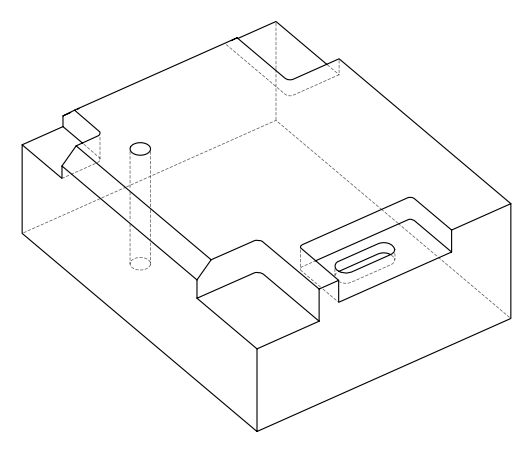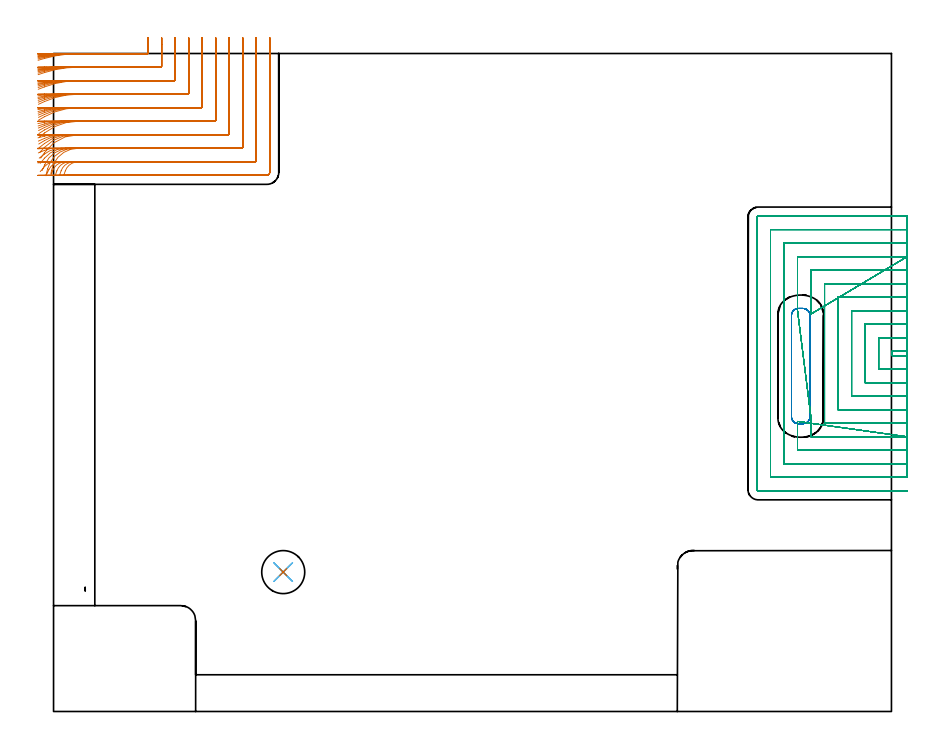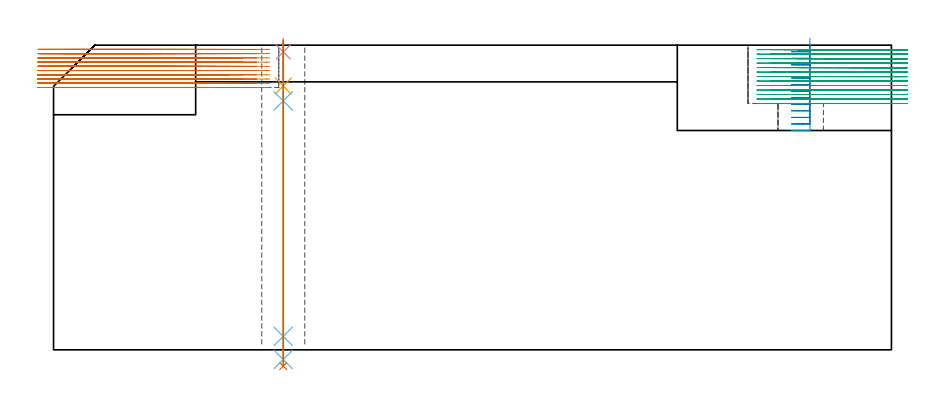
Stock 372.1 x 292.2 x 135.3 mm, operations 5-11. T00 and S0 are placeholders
(PLAN: 11 operations, 8 tool changes, 157.7 min)
(1 AREA_MILL | FG_CHAMFER_SURFACE | UGT0205_001 | 10.58 min | 30390 mm3)
(2 AREA_MILL_1 | FG_CHAMFER_SURFACE_1 | UGT0205_001 | 10.75 min | 33918 mm3)
(3 MILL_CORNER_NOTCH_RECTANGULAR | CORNER_NOTCH_RECTANGULAR | NXT0201_011 | Follow Part, ap 3, ae 75% | 25.44 min | 256322 mm3)
(4 MILL_CORNER_NOTCH_RECTANGULAR_1 | CORNER_NOTCH_RECTANGULAR_1 | NXT0201_011 | Follow Part, ap 3, ae 75% | 10.79 min | 89191 mm3)
(5 MILL_CORNER_NOTCH_RECTANGULAR_2 | CORNER_NOTCH_RECTANGULAR_2 | NXT0201_009 | Follow Part, ap 2, ae 75% | 24.27 min | 107721 mm3)
(6 MILL_RECTANGULAR_POCKET | POCKET_RECTANGULAR_STRAIGHT | NXT0201_011 | Follow Part, ap 3, ae 75% | 4.2 min | 45684 mm3)
(7 MILL_SLOT | SLOT_PARTIAL_RECTANGULAR | NXT0201_009 | Follow Part, ap 2, ae 75% | 70.24 min | 183032 mm3)
(8 SPOT_DRILL | STEP1HOLE | NXT0321_9005460120000 | 0.05 min | 203 mm3)
(9 DRILL_BLIND_HOLE_INTO_CENTER | STEP1HOLE | NXT0301_092 | 0.08 min | 1747 mm3)
(10 GUN_DRILL_THROUGH_HOLE | STEP1HOLE | UGT0307_009 | 0.67 min | 13348 mm3)
(11 DRILL_TO_ENLARGE_THROUGH_HOLE | STEP1HOLE | UGT0301_258 | 0.58 min | 23435 mm3)
(TOOL UGT0205_001 | Chamfer Mill 20 x 3 x 45 deg. | D20 FL50 Z2)
(TOOL NXT0201_011 | ENDMILL 12mm [2P460-1200-NA 1630] | D12 FL38 Z6)
(TOOL NXT0201_009 | ENDMILL 8mm [2P460-0800-NA 1630] | D8 FL26 Z6)
(TOOL NXT0321_9005460120000 | NC Spot Drill, 142deg, 12mm, Carbide, Uncoated | D12 PA142 FL30 Z2)
(TOOL NXT0301_092 | Carbide Drill 12.1mm [860.1-1210-061A1-MM 2214] | D12.1 PA140 FL77 Z2)
(TOOL UGT0307_009 | Gun Drill 12 mm | D12 PA130 FL24 Z1)
(TOOL UGT0301_258 | Twist Drill 19.1 mm | D19.1 PA118 FL140 Z2)
(OP 5 MILL_CORNER_NOTCH_RECTANGULAR_2)
G17 G21 G94 G90
T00 M6
G54
G17 G0 G90 X-6.884 Y289.18 S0 M3
G43 Z145.3 H1
Z133.42
G94 G1 X-4. Y290.007 F250.
G2 X10.888 Y292.1 R54. F500.
G1 X41.604
G3 X42. Y292.496 R0.4
G1 Y296.2
Y299.2 F250.
G0 Z145.3
X-6.852 Y282.802
Z133.42
G1 X-4. Y283.733
G2 X10.888 Y286.1 R48. F500.
G1 X47.604
G3 X48. Y286.496 R0.4
G1 Y296.2
Y299.2 F250.
G0 Z145.3
X-6.805 Y276.309
Z133.42
G1 X-4. Y277.373
G2 X10.888 Y280.1 R42. F500.
G1 X53.604
G3 X54. Y280.496 R0.4
G1 Y296.2
Y299.2 F250.
G0 Z145.3
X-6.731 Y269.637
Z133.42
G1 X-4. Y270.877
G2 X10.888 Y274.1 R36. F500.
G1 X59.604
G3 X60. Y274.496 R0.4
G1 Y296.2
Y299.2 F250.
G0 Z145.3
X-6.605 Y262.657
Z133.42
G1 X-4. Y264.145
G2 X10.888 Y268.1 R30. F500.
G1 X65.604
G3 X66. Y268.496 R0.4
G1 Y296.2
Y299.2 F250.
G0 Z145.3
X-6.353 Y255.064
Z133.42
G1 X-4. Y256.924
G2 X10.888 Y262.1 R24. F500.
G1 X71.603
G3 X72. Y262.497 R0.4
G1 Y296.2
Y299.2 F250.
G0 Z145.3
X-5.686 Y245.736
Z133.42
G1 X-4. Y248.217
G2 X10.888 Y256.1 R18. F500.
G1 X77.603
G3 X78. Y256.497 R0.4
G1 Y296.2
Y299.2 F250.
G0 Z145.3
X-1.189 Y238.732
Z133.42
G1 X-0.926 Y240.209
G2 X10.888 Y250.1 R12. F500.
G1 X83.603
G3 X84. Y250.497 R0.4
G1 Y296.2
Y299.2 F250.
G0 Z145.3
X4.731 Y238.686
Z133.42
G1 X5.231 Y240.1
G2 X10.888 Y244.1 R6. F500.
G1 X89.603
G3 X90. Y244.497 R0.4
G1 Y296.2
Y299.2 F250.
G0 Z145.3
X7.888 Y238.1
Z133.42
G1 X10.888
X94.7 F500.
G3 X96. Y239.4 R1.3
G1 Y296.2
Y299.2 F250.
G0 Z145.3
X-6.912 Y289.786
Z131.54
G1 X-4. Y290.509
G2 X9.012 Y292.1 R54. F500.
G1 X41.604
G3 X42. Y292.496 R0.4
G1 Y296.2
Y299.2 F250.
G0 Z145.3
X-6.888 Y283.489
Z131.54
G1 X-4. Y284.303
G2 X9.012 Y286.1 R48. F500.
G1 X47.604
G3 X48. Y286.496 R0.4
G1 Y296.2
Y299.2 F250.
G0 Z145.3
X-6.852 Y277.104
Z131.54
G1 X-4. Y278.033
G2 X9.012 Y280.1 R42. F500.
G1 X53.604
G3 X54. Y280.496 R0.4
G1 Y296.2
Y299.2 F250.
G0 Z145.3
X-6.797 Y270.582
Z131.54
G1 X-4. Y271.666
G2 X9.012 Y274.1 R36. F500.
G1 X59.604
G3 X60. Y274.496 R0.4
G1 Y296.2
Y299.2 F250.
G0 Z145.3
X-6.703 Y263.83
Z131.54
G1 X-4. Y265.131
G2 X9.012 Y268.1 R30. F500.
G1 X65.604
G3 X66. Y268.496 R0.4
G1 Y296.2
Y299.2 F250.
G0 Z145.3
X-6.521 Y256.64
Z131.54
G1 X-4. Y258.266
G2 X9.012 Y262.1 R24. F500.
G1 X71.603
G3 X72. Y262.497 R0.4
G1 Y296.2
Y299.2 F250.
G0 Z145.3
X-6.073 Y248.368
Z131.54
G1 X-4. Y250.537
G2 X9.012 Y256.1 R18. F500.
G1 X77.603
G3 X78. Y256.497 R0.4
G1 Y296.2
Y299.2 F250.
G0 Z145.3
X-3.357 Y238.165
Z131.54
G1 X-2.614 Y241.072
G2 X9.012 Y250.1 R12. F500.
G1 X83.603
G3 X84. Y250.497 R0.4
G1 Y296.2
Y299.2 F250.
G0 Z145.3
X2.856 Y238.686
Z131.54
G1 X3.356 Y240.1
G2 X9.012 Y244.1 R6. F500.
G1 X89.603
G3 X90. Y244.497 R0.4
G1 Y296.2
Y299.2 F250.
G0 Z145.3
X6.012 Y238.1
Z131.54
G1 X9.012
X94.7 F500.
G3 X96. Y239.4 R1.3
G1 Y296.2
Y299.2 F250.
G0 Z145.3
X-6.936 Y290.323
Z129.66
G1 X-4. Y290.941
G2 X7.126 Y292.1 R54. F500.
G1 X41.604
G3 X42. Y292.496 R0.4
G1 Y296.2
Y299.2 F250.
G0 Z145.3
X-6.918 Y284.097
Z129.66
G1 X-4. Y284.793
G2 X7.126 Y286.1 R48. F500.
G1 X47.604
G3 X48. Y286.496 R0.4
G1 Y296.2
Y299.2 F250.
G0 Z145.3
X-6.893 Y277.805
Z129.66
G1 X-4. Y278.6
G2 X7.126 Y280.1 R42. F500.
G1 X53.604
G3 X54. Y280.496 R0.4
G1 Y296.2
Y299.2 F250.
G0 Z145.3
X-6.853 Y271.41
Z129.66
G1 X-4. Y272.338
G2 X7.126 Y274.1 R36. F500.
G1 X59.604
G3 X60. Y274.496 R0.4
G1 Y296.2
Y299.2 F250.
G0 Z145.3
X-6.786 Y264.848
Z129.66
G1 X-4. Y265.961
G2 X7.126 Y268.1 R30. F500.
G1 X65.604
G3 X66. Y268.496 R0.4
G1 Y296.2
Y299.2 F250.
G0 Z145.3
X-6.658 Y257.974
Z129.66
G1 X-4. Y259.365
G2 X7.126 Y262.1 R24. F500.
G1 X71.603
G3 X72. Y262.497 R0.4
G1 Y296.2
Y299.2 F250.
G0 Z145.3
X-6.358 Y250.395
Z129.66
G1 X-4. Y252.25
G2 X7.126 Y256.1 R18. F500.
G1 X77.603
G3 X78. Y256.497 R0.4
G1 Y296.2
Y299.2 F250.
G0 Z145.3
X-5.058 Y240.235
Z129.66
G1 X-3.839 Y242.976
G2 X7.126 Y250.1 R12. F500.
G1 X83.603
G3 X84. Y250.497 R0.4
G1 Y296.2
Y299.2 F250.
G0 Z145.3
X0.969 Y238.686
Z129.66
G1 X1.469 Y240.1
G2 X7.126 Y244.1 R6. F500.
G1 X89.603
G3 X90. Y244.497 R0.4
G1 Y296.2
Y299.2 F250.
G0 Z145.3
X4.126 Y238.1
Z129.66
G1 X7.126
X94.7 F500.
G3 X96. Y239.4 R1.3
G1 Y296.2
Y299.2 F250.
G0 Z145.3
X-6.956 Y290.789
Z127.78
G1 X-4. Y291.303
G2 X5.246 Y292.1 R54. F500.
G1 X41.604
G3 X42. Y292.496 R0.4
G1 Y296.2
Y299.2 F250.
G0 Z145.3
X-6.944 Y284.623
Z127.78
G1 X-4. Y285.201
G2 X5.246 Y286.1 R48. F500.
G1 X47.604
G3 X48. Y286.496 R0.4
G1 Y296.2
Y299.2 F250.
G0 Z145.3
X-6.926 Y278.409
Z127.78
G1 X-4. Y279.07
G2 X5.246 Y280.1 R42. F500.
G1 X53.604
G3 X54. Y280.496 R0.4
G1 Y296.2
Y299.2 F250.
G0 Z145.3
X-6.899 Y272.122
Z127.78
G1 X-4. Y272.893
G2 X5.246 Y274.1 R36. F500.
G1 X59.604
G3 X60. Y274.496 R0.4
G1 Y296.2
Y299.2 F250.
G0 Z145.3
X-6.854 Y265.715
Z127.78
G1 X-4. Y266.64
G2 X5.246 Y268.1 R30. F500.
G1 X65.604
G3 X66. Y268.496 R0.4
G1 Y296.2
Y299.2 F250.
G0 Z145.3
X-6.768 Y259.092
Z127.78
G1 X-4. Y260.248
G2 X5.246 Y262.1 R24. F500.
G1 X71.603
G3 X72. Y262.497 R0.4
G1 Y296.2
Y299.2 F250.
G0 Z145.3
X-6.574 Y252.003
Z127.78
G1 X-4. Y253.544
G2 X5.246 Y256.1 R18. F500.
G1 X77.603
G3 X78. Y256.497 R0.4
G1 Y296.2
Y299.2 F250.
G0 Z145.3
X-5.912 Y243.438
Z127.78
G1 X-4. Y245.75
G2 X5.246 Y250.1 R12. F500.
G1 X83.603
G3 X84. Y250.497 R0.4
G1 Y296.2
Y299.2 F250.
G0 Z145.3
X-0.909 Y238.708
Z127.78
G1 X-0.404 Y240.12
G2 X5.246 Y244.1 R6. F500.
G1 X89.603
G3 X90. Y244.497 R0.4
G1 Y296.2
Y299.2 F250.
G0 Z145.3
X2.246 Y238.1
Z127.78
G1 X5.246
X94.7 F500.
G3 X96. Y239.4 R1.3
G1 Y296.2
Y299.2 F250.
G0 Z145.3
X-6.972 Y291.187
Z125.9
G1 X-4. Y291.596
G2 X3.362 Y292.1 R54. F500.
G1 X41.604
G3 X42. Y292.496 R0.4
G1 Y296.2
Y299.2 F250.
G0 Z145.3
X-6.965 Y285.072
Z125.9
G1 X-4. Y285.532
G2 X3.362 Y286.1 R48. F500.
G1 X47.604
G3 X48. Y286.496 R0.4
G1 Y296.2
Y299.2 F250.
G0 Z145.3
X-6.954 Y278.924
Z125.9
G1 X-4. Y279.45
G2 X3.362 Y280.1 R42. F500.
G1 X53.604
G3 X54. Y280.496 R0.4
G1 Y296.2
Y299.2 F250.
G0 Z145.3
X-6.937 Y272.726
Z125.9
G1 X-4. Y273.339
G2 X3.362 Y274.1 R36. F500.
G1 X59.604
G3 X60. Y274.496 R0.4
G1 Y296.2
Y299.2 F250.
G0 Z145.3
X-6.908 Y266.446
Z125.9
G1 X-4. Y267.183
G2 X3.362 Y268.1 R30. F500.
G1 X65.604
G3 X66. Y268.496 R0.4
G1 Y296.2
Y299.2 F250.
G0 Z145.3
X-6.855 Y260.023
Z125.9
G1 X-4. Y260.943
G2 X3.362 Y262.1 R24. F500.
G1 X71.603
G3 X72. Y262.497 R0.4
G1 Y296.2
Y299.2 F250.
G0 Z145.3
X-6.738 Y253.299
Z125.9
G1 X-4. Y254.526
G2 X3.362 Y256.1 R18. F500.
G1 X77.603
G3 X78. Y256.497 R0.4
G1 Y296.2
Y299.2 F250.
G0 Z145.3
X-6.369 Y245.736
Z125.9
G1 X-4. Y247.576
G2 X3.362 Y250.1 R12. F500.
G1 X83.603
G3 X84. Y250.497 R0.4
G1 Y296.2
Y299.2 F250.
G0 Z145.3
X-3.344 Y237.914
Z125.9
G1 X-2.077 Y240.634
G2 X3.362 Y244.1 R6. F500.
G1 X89.603
G3 X90. Y244.497 R0.4
G1 Y296.2
Y299.2 F250.
G0 Z145.3
X0.362 Y238.1
Z125.9
G1 X3.362
X94.7 F500.
G3 X96. Y239.4 R1.3
G1 Y296.2
Y299.2 F250.
G0 Z145.3
X-6.989 Y291.652
Z124.02
G1 X-4. Y291.906
G2 X0.57 Y292.1 R54. F500.
G1 X41.604
G3 X42. Y292.496 R0.4
G1 Y296.2
Y299.2 F250.
G0 Z145.3
X-6.986 Y285.596
Z124.02
G1 X-4. Y285.882
G2 X0.57 Y286.1 R48. F500.
G1 X47.604
G3 X48. Y286.496 R0.4
G1 Y296.2
Y299.2 F250.
G0 Z145.3
X-6.982 Y279.524
Z124.02
G1 X-4. Y279.851
G2 X0.57 Y280.1 R42. F500.
G1 X53.604
G3 X54. Y280.496 R0.4
G1 Y296.2
Y299.2 F250.
G0 Z145.3
X-6.976 Y273.428
Z124.02
G1 X-4. Y273.809
G2 X0.57 Y274.1 R36. F500.
G1 X59.604
G3 X60. Y274.496 R0.4
G1 Y296.2
Y299.2 F250.
G0 Z145.3
X-6.965 Y267.293
Z124.02
G1 X-4. Y267.75
G2 X0.57 Y268.1 R30. F500.
G1 X65.604
G3 X66. Y268.496 R0.4
G1 Y296.2
Y299.2 F250.
G0 Z145.3
X-6.945 Y261.09
Z124.02
G1 X-4. Y261.661
G2 X0.57 Y262.1 R24. F500.
G1 X71.603
G3 X72. Y262.497 R0.4
G1 Y296.2
Y299.2 F250.
G0 Z145.3
X-6.902 Y254.748
Z124.02
G1 X-4. Y255.51
G2 X0.57 Y256.1 R18. F500.
G1 X77.603
G3 X78. Y256.497 R0.4
G1 Y296.2
Y299.2 F250.
G0 Z145.3
X-6.774 Y248.053
Z124.02
G1 X-4. Y249.196
G2 X0.57 Y250.1 R12. F500.
G1 X83.603
G3 X84. Y250.497 R0.4
G1 Y296.2
Y299.2 F250.
G0 Z145.3
X-5.932 Y239.75
Z124.02
G1 X-3.972 Y242.021
G2 X0.57 Y244.1 R6. F500.
G1 X89.603
G3 X90. Y244.497 R0.4
G1 Y296.2
Y299.2 F250.
G0 Z145.3
X-2.43 Y238.1
Z124.02
G1 X0.57
X94.7 F500.
G3 X96. Y239.4 R1.3
G1 Y296.2
Y299.2 F250.
G0 Z145.3
X-7. Y292.045
Z122.14
G1 X-4. Y292.093
G2 X-3.132 Y292.1 R54. F500.
G1 X41.604
G3 X42. Y292.496 R0.4
G1 Y296.2
Y299.2 F250.
G0 Z145.3
X-7. Y286.038
Z122.14
G1 X-4. Y286.092
G2 X-3.132 Y286.1 R48. F500.
G1 X47.604
G3 X48. Y286.496 R0.4
G1 Y296.2
Y299.2 F250.
G0 Z145.3
X-6.999 Y280.029
Z122.14
G1 X-4. Y280.091
G2 X-3.132 Y280.1 R42. F500.
G1 X53.604
G3 X54. Y280.496 R0.4
G1 Y296.2
Y299.2 F250.
G0 Z145.3
X-6.999 Y274.017
Z122.14
G1 X-4. Y274.09
G2 X-3.132 Y274.1 R36. F500.
G1 X59.604
G3 X60. Y274.496 R0.4
G1 Y296.2
Y299.2 F250.
G0 Z145.3
X-6.999 Y268.001
Z122.14
G1 X-4. Y268.087
G2 X-3.132 Y268.1 R30. F500.
G1 X65.604
G3 X66. Y268.496 R0.4
G1 Y296.2
Y299.2 F250.
G0 Z145.3
X-6.998 Y261.976
Z122.14
G1 X-4. Y262.084
G2 X-3.132 Y262.1 R24. F500.
G1 X71.603
G3 X72. Y262.497 R0.4
G1 Y296.2
Y299.2 F250.
G0 Z145.3
X-6.997 Y255.934
Z122.14
G1 X-4. Y256.079
G2 X-3.132 Y256.1 R18. F500.
G1 X77.603
G3 X78. Y256.497 R0.4
G1 Y296.2
Y299.2 F250.
G0 Z145.3
X-6.992 Y249.852
Z122.14
G1 X-4. Y250.069
G2 X-3.132 Y250.1 R12. F500.
G1 X83.603
G3 X84. Y250.497 R0.4
G1 Y296.2
Y299.2 F250.
G0 Z145.3
X-6.968 Y243.603
Z122.14
G1 X-4. Y244.037
G2 X-3.132 Y244.1 R6. F500.
G1 X89.603
G3 X90. Y244.497 R0.4
G1 Y296.2
Y299.2 F250.
G0 Z145.3
X-6.132 Y238.1
Z122.14
G1 X-3.132
X94.7 F500.
G3 X96. Y239.4 R1.3
G1 Y296.2
Y299.2 F250.
G0 Z145.3
X-7. Y292.098
Z120.26
G1 X-4. Y292.1
X-3.963 F500.
X41.604
G3 X42. Y292.496 R0.4
G1 Y296.2
Y299.2 F250.
G0 Z145.3
X-7. Y286.098
Z120.26
G1 X-4. Y286.1
X-3.963 F500.
X47.604
G3 X48. Y286.496 R0.4
G1 Y296.2
Y299.2 F250.
G0 Z145.3
X-7. Y280.097
Z120.26
G1 X-4. Y280.1
X-3.963 F500.
X53.604
G3 X54. Y280.496 R0.4
G1 Y296.2
Y299.2 F250.
G0 Z145.3
X-7. Y274.097
Z120.26
G1 X-4. Y274.1
X-3.963 F500.
X59.604
G3 X60. Y274.496 R0.4
G1 Y296.2
Y299.2 F250.
G0 Z145.3
X-7. Y268.096
Z120.26
G1 X-4. Y268.1
X-3.963 F500.
X65.604
G3 X66. Y268.496 R0.4
G1 Y296.2
Y299.2 F250.
G0 Z145.3
X-7. Y262.095
Z120.26
G1 X-4. Y262.1
X-3.963 F500.
X71.603
G3 X72. Y262.497 R0.4
G1 Y296.2
Y299.2 F250.
G0 Z145.3
X-7. Y256.094
Z120.26
G1 X-4. Y256.1
X-3.963 F500.
X77.603
G3 X78. Y256.497 R0.4
G1 Y296.2
Y299.2 F250.
G0 Z145.3
X-7. Y250.091
Z120.26
G1 X-4. Y250.1
X-3.963 F500.
X83.603
G3 X84. Y250.497 R0.4
G1 Y296.2
Y299.2 F250.
G0 Z145.3
X-7. Y244.081
Z120.26
G1 X-4. Y244.1
X-3.963 F500.
X89.603
G3 X90. Y244.497 R0.4
G1 Y296.2
Y299.2 F250.
G0 Z145.3
X-6.963 Y238.1
Z120.26
G1 X-3.963
X94.7 F500.
G3 X96. Y239.4 R1.3
G1 Y296.2
Y299.2 F250.
G0 Z145.3
X-7. Y292.1
Z118.38
G1 X-4.
X41.604 F500.
G3 X42. Y292.496 R0.4
G1 Y296.2
Y299.2 F250.
G0 Z145.3
X-7. Y286.1
Z118.38
G1 X-4.
X47.604 F500.
G3 X48. Y286.496 R0.4
G1 Y296.2
Y299.2 F250.
G0 Z145.3
X-7. Y280.1
Z118.38
G1 X-4.
X53.604 F500.
G3 X54. Y280.496 R0.4
G1 Y296.2
Y299.2 F250.
G0 Z145.3
X-7. Y274.1
Z118.38
G1 X-4.
X59.604 F500.
G3 X60. Y274.496 R0.4
G1 Y296.2
Y299.2 F250.
G0 Z145.3
X-7. Y268.1
Z118.38
G1 X-4.
X65.604 F500.
G3 X66. Y268.496 R0.4
G1 Y296.2
Y299.2 F250.
G0 Z145.3
X-7. Y262.1
Z118.38
G1 X-4.
X71.603 F500.
G3 X72. Y262.497 R0.4
G1 Y296.2
Y299.2 F250.
G0 Z145.3
X-7. Y256.1
Z118.38
G1 X-4.
X77.603 F500.
G3 X78. Y256.497 R0.4
G1 Y296.2
Y299.2 F250.
G0 Z145.3
X-7. Y250.1
Z118.38
G1 X-4.
X83.603 F500.
G3 X84. Y250.497 R0.4
G1 Y296.2
Y299.2 F250.
G0 Z145.3
X-7. Y244.1
Z118.38
G1 X-4.
X89.603 F500.
G3 X90. Y244.497 R0.4
G1 Y296.2
Y299.2 F250.
G0 Z145.3
X-7. Y238.1
Z118.38
G1 X-4.
X94.7 F500.
G3 X96. Y239.4 R1.3
G1 Y296.2
Y299.2 F250.
G0 Z145.3
X-7. Y292.1
Z116.5
G1 X-4.
X41.604 F500.
G3 X42. Y292.496 R0.4
G1 Y296.2
Y299.2 F250.
G0 Z145.3
X-7. Y286.1
Z116.5
G1 X-4.
X47.604 F500.
G3 X48. Y286.496 R0.4
G1 Y296.2
Y299.2 F250.
G0 Z145.3
X-7. Y280.1
Z116.5
G1 X-4.
X53.604 F500.
G3 X54. Y280.496 R0.4
G1 Y296.2
Y299.2 F250.
G0 Z145.3
X-7. Y274.1
Z116.5
G1 X-4.
X59.604 F500.
G3 X60. Y274.496 R0.4
G1 Y296.2
Y299.2 F250.
G0 Z145.3
X-7. Y268.1
Z116.5
G1 X-4.
X65.604 F500.
G3 X66. Y268.496 R0.4
G1 Y296.2
Y299.2 F250.
G0 Z145.3
X-7. Y262.1
Z116.5
G1 X-4.
X71.603 F500.
G3 X72. Y262.497 R0.4
G1 Y296.2
Y299.2 F250.
G0 Z145.3
X-7. Y256.1
Z116.5
G1 X-4.
X77.603 F500.
G3 X78. Y256.497 R0.4
G1 Y296.2
Y299.2 F250.
G0 Z145.3
X-7. Y250.1
Z116.5
G1 X-4.
X83.603 F500.
G3 X84. Y250.497 R0.4
G1 Y296.2
Y299.2 F250.
G0 Z145.3
X-7. Y244.1
Z116.5
G1 X-4.
X89.603 F500.
G3 X90. Y244.497 R0.4
G1 Y296.2
Y299.2 F250.
G0 Z145.3
X-7. Y238.1
Z116.5
G1 X-4.
X94.7 F500.
G3 X96. Y239.4 R1.3
G1 Y296.2
Y299.2 F250.
G0 Z145.3
M5
M2
(OP 6 MILL_RECTANGULAR_POCKET)
G17 G21 G94 G90
T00 M6
G54
G17 G0 G90 X335.9 Y131.324 S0 M3
G43 Z145.3 H1
Z138.3
G94 G1 Y153.4 Z132.385 F250.
Y175.9 F500.
G3 X332.8 Y179. R3.1
G1 X330.8
G3 X327.7 Y175.9 R3.1
G1 Y130.9
G3 X330.8 Y127.8 R3.1
G1 X332.8
G3 X335.9 Y130.9 R3.1
G1 Y153.4
Y154.4
G0 Y131.324 Z135.385
G1 Y153.4 Z129.469 F250.
Y175.9 F500.
G3 X332.8 Y179. R3.1
G1 X330.8
G3 X327.7 Y175.9 R3.1
G1 Y130.9
G3 X330.8 Y127.8 R3.1
G1 X332.8
G3 X335.9 Y130.9 R3.1
G1 Y153.4
Y154.4
G0 Y131.324 Z132.469
G1 Y153.4 Z126.554 F250.
Y175.9 F500.
G3 X332.8 Y179. R3.1
G1 X330.8
G3 X327.7 Y175.9 R3.1
G1 Y130.9
G3 X330.8 Y127.8 R3.1
G1 X332.8
G3 X335.9 Y130.9 R3.1
G1 Y153.4
Y154.4
G0 Y131.324 Z129.554
G1 Y153.4 Z123.638 F250.
Y175.9 F500.
G3 X332.8 Y179. R3.1
G1 X330.8
G3 X327.7 Y175.9 R3.1
G1 Y130.9
G3 X330.8 Y127.8 R3.1
G1 X332.8
G3 X335.9 Y130.9 R3.1
G1 Y153.4
Y154.4
G0 Y131.324 Z126.638
G1 Y153.4 Z120.723 F250.
Y175.9 F500.
G3 X332.8 Y179. R3.1
G1 X330.8
G3 X327.7 Y175.9 R3.1
G1 Y130.9
G3 X330.8 Y127.8 R3.1
G1 X332.8
G3 X335.9 Y130.9 R3.1
G1 Y153.4
Y154.4
G0 Y131.324 Z123.723
G1 Y153.4 Z117.808 F250.
Y175.9 F500.
G3 X332.8 Y179. R3.1
G1 X330.8
G3 X327.7 Y175.9 R3.1
G1 Y130.9
G3 X330.8 Y127.8 R3.1
G1 X332.8
G3 X335.9 Y130.9 R3.1
G1 Y153.4
Y154.4
G0 Y131.324 Z120.808
G1 Y153.4 Z114.892 F250.
Y175.9 F500.
G3 X332.8 Y179. R3.1
G1 X330.8
G3 X327.7 Y175.9 R3.1
G1 Y130.9
G3 X330.8 Y127.8 R3.1
G1 X332.8
G3 X335.9 Y130.9 R3.1
G1 Y153.4
Y154.4
G0 Y131.324 Z117.892
G1 Y153.4 Z111.977 F250.
Y175.9 F500.
G3 X332.8 Y179. R3.1
G1 X330.8
G3 X327.7 Y175.9 R3.1
G1 Y130.9
G3 X330.8 Y127.8 R3.1
G1 X332.8
G3 X335.9 Y130.9 R3.1
G1 Y153.4
Y154.4
G0 Y131.324 Z114.977
G1 Y153.4 Z109.062 F250.
Y175.9 F500.
G3 X332.8 Y179. R3.1
G1 X330.8
G3 X327.7 Y175.9 R3.1
G1 Y130.9
G3 X330.8 Y127.8 R3.1
G1 X332.8
G3 X335.9 Y130.9 R3.1
G1 Y153.4
Y154.4
G0 Y131.324 Z112.062
G1 Y153.4 Z106.146 F250.
Y175.9 F500.
G3 X332.8 Y179. R3.1
G1 X330.8
G3 X327.7 Y175.9 R3.1
G1 Y130.9
G3 X330.8 Y127.8 R3.1
G1 X332.8
G3 X335.9 Y130.9 R3.1
G1 Y153.4
Y154.4
G0 Y131.324 Z109.146
G1 Y153.4 Z103.231 F250.
Y175.9 F500.
G3 X332.8 Y179. R3.1
G1 X330.8
G3 X327.7 Y175.9 R3.1
G1 Y130.9
G3 X330.8 Y127.8 R3.1
G1 X332.8
G3 X335.9 Y130.9 R3.1
G1 Y153.4
Y154.4
G0 Y131.324 Z106.231
G1 Y153.4 Z100.315 F250.
Y175.9 F500.
G3 X332.8 Y179. R3.1
G1 X330.8
G3 X327.7 Y175.9 R3.1
G1 Y130.9
G3 X330.8 Y127.8 R3.1
G1 X332.8
G3 X335.9 Y130.9 R3.1
G1 Y153.4
Y154.4
G0 Y131.324 Z103.315
G1 Y153.4 Z97.4 F250.
Y175.9 F500.
G3 X332.8 Y179. R3.1
G1 X330.8
G3 X327.7 Y175.9 R3.1
G1 Y130.9
G3 X330.8 Y127.8 R3.1
G1 X332.8
G3 X335.9 Y130.9 R3.1
G1 Y153.4
Y154.4
G0 Z145.3
M5
M2
(OP 7 MILL_SLOT)
G17 G21 G94 G90
T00 M6
G54
G17 G0 G90 X379.1 Y160. S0 M3
G43 Z145.3 H1
Z133.308
G94 G1 X376.1 F250.
X372.4 F500.
Y158.
X376.1
X379.1 F250.
Y166.
X376.1
X366.4 F500.
Y152.
X376.1
X379.1 F250.
Y172.
X376.1
X360.4 F500.
Y146.
X376.1
X379.1 F250.
Y178.
X376.1
X354.4 F500.
Y140.
X376.1
X379.1 F250.
Y184.
X376.1
X348.4 F500.
Y134.
X376.1
X379.1 F250.
Y190.
X376.1
X342.4 F500.
Y128.
X376.1
X379.1 F250.
Y196.
X376.1
X336.4 F500.
Y179.518
Y176.518 F250.
X379.1 Y202. F500.
X376.1 F250.
X330.4 F500.
Y180.977
Y177.977 F250.
X336.4 Y130.277 F500.
Y127.277 F250.
Y122. F500.
X376.1
X379.1 F250.
X330.4 Y128.823 F500.
Y125.823 F250.
Y116. F500.
X376.1
X379.1 F250.
Y208.
X376.1
X324.4 F500.
Y110.
X376.1
X379.1 F250.
Y214.
X376.1
X318.4 F500.
Y104.
X376.1
X379.1 F250.
Y220.
X376.1
X312.9 F500.
G3 X312.4 Y219.5 R0.5
G1 Y98.5
G3 X312.9 Y98. R0.5
G1 X376.1
X379.1 F250.
G0 Y160. Z131.315
G1 X376.1
X372.4 F500.
Y158.
X376.1
X379.1 F250.
Y166.
X376.1
X366.4 F500.
Y152.
X376.1
X379.1 F250.
Y172.
X376.1
X360.4 F500.
Y146.
X376.1
X379.1 F250.
Y178.
X376.1
X354.4 F500.
Y140.
X376.1
X379.1 F250.
Y184.
X376.1
X348.4 F500.
Y134.
X376.1
X379.1 F250.
Y190.
X376.1
X342.4 F500.
Y128.
X376.1
X379.1 F250.
Y196.
X376.1
X336.4 F500.
Y179.518
Y176.518 F250.
X379.1 Y202. F500.
X376.1 F250.
X330.4 F500.
Y180.977
Y177.977 F250.
X336.4 Y130.277 F500.
Y127.277 F250.
Y122. F500.
X376.1
X379.1 F250.
X330.4 Y128.823 F500.
Y125.823 F250.
Y116. F500.
X376.1
X379.1 F250.
Y208.
X376.1
X324.4 F500.
Y110.
X376.1
X379.1 F250.
Y214.
X376.1
X318.4 F500.
Y104.
X376.1
X379.1 F250.
Y220.
X376.1
X312.9 F500.
G3 X312.4 Y219.5 R0.5
G1 Y98.5
G3 X312.9 Y98. R0.5
G1 X376.1
X379.1 F250.
G0 Y160. Z129.323
G1 X376.1
X372.4 F500.
Y158.
X376.1
X379.1 F250.
Y166.
X376.1
X366.4 F500.
Y152.
X376.1
X379.1 F250.
Y172.
X376.1
X360.4 F500.
Y146.
X376.1
X379.1 F250.
Y178.
X376.1
X354.4 F500.
Y140.
X376.1
X379.1 F250.
Y184.
X376.1
X348.4 F500.
Y134.
X376.1
X379.1 F250.
Y190.
X376.1
X342.4 F500.
Y128.
X376.1
X379.1 F250.
Y196.
X376.1
X336.4 F500.
Y179.518
Y176.518 F250.
X379.1 Y202. F500.
X376.1 F250.
X330.4 F500.
Y180.977
Y177.977 F250.
X336.4 Y130.277 F500.
Y127.277 F250.
Y122. F500.
X376.1
X379.1 F250.
X330.4 Y128.823 F500.
Y125.823 F250.
Y116. F500.
X376.1
X379.1 F250.
Y208.
X376.1
X324.4 F500.
Y110.
X376.1
X379.1 F250.
Y214.
X376.1
X318.4 F500.
Y104.
X376.1
X379.1 F250.
Y220.
X376.1
X312.9 F500.
G3 X312.4 Y219.5 R0.5
G1 Y98.5
G3 X312.9 Y98. R0.5
G1 X376.1
X379.1 F250.
G0 Y160. Z127.331
G1 X376.1
X372.4 F500.
Y158.
X376.1
X379.1 F250.
Y166.
X376.1
X366.4 F500.
Y152.
X376.1
X379.1 F250.
Y172.
X376.1
X360.4 F500.
Y146.
X376.1
X379.1 F250.
Y178.
X376.1
X354.4 F500.
Y140.
X376.1
X379.1 F250.
Y184.
X376.1
X348.4 F500.
Y134.
X376.1
X379.1 F250.
Y190.
X376.1
X342.4 F500.
Y128.
X376.1
X379.1 F250.
Y196.
X376.1
X336.4 F500.
Y179.518
Y176.518 F250.
X379.1 Y202. F500.
X376.1 F250.
X330.4 F500.
Y180.977
Y177.977 F250.
X336.4 Y130.277 F500.
Y127.277 F250.
Y122. F500.
X376.1
X379.1 F250.
X330.4 Y128.823 F500.
Y125.823 F250.
Y116. F500.
X376.1
X379.1 F250.
Y208.
X376.1
X324.4 F500.
Y110.
X376.1
X379.1 F250.
Y214.
X376.1
X318.4 F500.
Y104.
X376.1
X379.1 F250.
Y220.
X376.1
X312.9 F500.
G3 X312.4 Y219.5 R0.5
G1 Y98.5
G3 X312.9 Y98. R0.5
G1 X376.1
X379.1 F250.
G0 Y160. Z125.338
G1 X376.1
X372.4 F500.
Y158.
X376.1
X379.1 F250.
Y166.
X376.1
X366.4 F500.
Y152.
X376.1
X379.1 F250.
Y172.
X376.1
X360.4 F500.
Y146.
X376.1
X379.1 F250.
Y178.
X376.1
X354.4 F500.
Y140.
X376.1
X379.1 F250.
Y184.
X376.1
X348.4 F500.
Y134.
X376.1
X379.1 F250.
Y190.
X376.1
X342.4 F500.
Y128.
X376.1
X379.1 F250.
Y196.
X376.1
X336.4 F500.
Y179.518
Y176.518 F250.
X379.1 Y202. F500.
X376.1 F250.
X330.4 F500.
Y180.977
Y177.977 F250.
X336.4 Y130.277 F500.
Y127.277 F250.
Y122. F500.
X376.1
X379.1 F250.
X330.4 Y128.823 F500.
Y125.823 F250.
Y116. F500.
X376.1
X379.1 F250.
Y208.
X376.1
X324.4 F500.
Y110.
X376.1
X379.1 F250.
Y214.
X376.1
X318.4 F500.
Y104.
X376.1
X379.1 F250.
Y220.
X376.1
X312.9 F500.
G3 X312.4 Y219.5 R0.5
G1 Y98.5
G3 X312.9 Y98. R0.5
G1 X376.1
X379.1 F250.
G0 Y160. Z123.346
G1 X376.1
X372.4 F500.
Y158.
X376.1
X379.1 F250.
Y166.
X376.1
X366.4 F500.
Y152.
X376.1
X379.1 F250.
Y172.
X376.1
X360.4 F500.
Y146.
X376.1
X379.1 F250.
Y178.
X376.1
X354.4 F500.
Y140.
X376.1
X379.1 F250.
Y184.
X376.1
X348.4 F500.
Y134.
X376.1
X379.1 F250.
Y190.
X376.1
X342.4 F500.
Y128.
X376.1
X379.1 F250.
Y196.
X376.1
X336.4 F500.
Y179.518
Y176.518 F250.
X379.1 Y202. F500.
X376.1 F250.
X330.4 F500.
Y180.977
Y177.977 F250.
X336.4 Y130.277 F500.
Y127.277 F250.
Y122. F500.
X376.1
X379.1 F250.
X330.4 Y128.823 F500.
Y125.823 F250.
Y116. F500.
X376.1
X379.1 F250.
Y208.
X376.1
X324.4 F500.
Y110.
X376.1
X379.1 F250.
Y214.
X376.1
X318.4 F500.
Y104.
X376.1
X379.1 F250.
Y220.
X376.1
X312.9 F500.
G3 X312.4 Y219.5 R0.5
G1 Y98.5
G3 X312.9 Y98. R0.5
G1 X376.1
X379.1 F250.
G0 Y160. Z121.354
G1 X376.1
X372.4 F500.
Y158.
X376.1
X379.1 F250.
Y166.
X376.1
X366.4 F500.
Y152.
X376.1
X379.1 F250.
Y172.
X376.1
X360.4 F500.
Y146.
X376.1
X379.1 F250.
Y178.
X376.1
X354.4 F500.
Y140.
X376.1
X379.1 F250.
Y184.
X376.1
X348.4 F500.
Y134.
X376.1
X379.1 F250.
Y190.
X376.1
X342.4 F500.
Y128.
X376.1
X379.1 F250.
Y196.
X376.1
X336.4 F500.
Y179.518
Y176.518 F250.
X379.1 Y202. F500.
X376.1 F250.
X330.4 F500.
Y180.977
Y177.977 F250.
X336.4 Y130.277 F500.
Y127.277 F250.
Y122. F500.
X376.1
X379.1 F250.
X330.4 Y128.823 F500.
Y125.823 F250.
Y116. F500.
X376.1
X379.1 F250.
Y208.
X376.1
X324.4 F500.
Y110.
X376.1
X379.1 F250.
Y214.
X376.1
X318.4 F500.
Y104.
X376.1
X379.1 F250.
Y220.
X376.1
X312.9 F500.
G3 X312.4 Y219.5 R0.5
G1 Y98.5
G3 X312.9 Y98. R0.5
G1 X376.1
X379.1 F250.
G0 Y160. Z119.362
G1 X376.1
X372.4 F500.
Y158.
X376.1
X379.1 F250.
Y166.
X376.1
X366.4 F500.
Y152.
X376.1
X379.1 F250.
Y172.
X376.1
X360.4 F500.
Y146.
X376.1
X379.1 F250.
Y178.
X376.1
X354.4 F500.
Y140.
X376.1
X379.1 F250.
Y184.
X376.1
X348.4 F500.
Y134.
X376.1
X379.1 F250.
Y190.
X376.1
X342.4 F500.
Y128.
X376.1
X379.1 F250.
Y196.
X376.1
X336.4 F500.
Y179.518
Y176.518 F250.
X379.1 Y202. F500.
X376.1 F250.
X330.4 F500.
Y180.977
Y177.977 F250.
X336.4 Y130.277 F500.
Y127.277 F250.
Y122. F500.
X376.1
X379.1 F250.
X330.4 Y128.823 F500.
Y125.823 F250.
Y116. F500.
X376.1
X379.1 F250.
Y208.
X376.1
X324.4 F500.
Y110.
X376.1
X379.1 F250.
Y214.
X376.1
X318.4 F500.
Y104.
X376.1
X379.1 F250.
Y220.
X376.1
X312.9 F500.
G3 X312.4 Y219.5 R0.5
G1 Y98.5
G3 X312.9 Y98. R0.5
G1 X376.1
X379.1 F250.
G0 Y160. Z117.369
G1 X376.1
X372.4 F500.
Y158.
X376.1
X379.1 F250.
Y166.
X376.1
X366.4 F500.
Y152.
X376.1
X379.1 F250.
Y172.
X376.1
X360.4 F500.
Y146.
X376.1
X379.1 F250.
Y178.
X376.1
X354.4 F500.
Y140.
X376.1
X379.1 F250.
Y184.
X376.1
X348.4 F500.
Y134.
X376.1
X379.1 F250.
Y190.
X376.1
X342.4 F500.
Y128.
X376.1
X379.1 F250.
Y196.
X376.1
X336.4 F500.
Y179.518
Y176.518 F250.
X379.1 Y202. F500.
X376.1 F250.
X330.4 F500.
Y180.977
Y177.977 F250.
X336.4 Y130.277 F500.
Y127.277 F250.
Y122. F500.
X376.1
X379.1 F250.
X330.4 Y128.823 F500.
Y125.823 F250.
Y116. F500.
X376.1
X379.1 F250.
Y208.
X376.1
X324.4 F500.
Y110.
X376.1
X379.1 F250.
Y214.
X376.1
X318.4 F500.
Y104.
X376.1
X379.1 F250.
Y220.
X376.1
X312.9 F500.
G3 X312.4 Y219.5 R0.5
G1 Y98.5
G3 X312.9 Y98. R0.5
G1 X376.1
X379.1 F250.
G0 Y160. Z115.377
G1 X376.1
X372.4 F500.
Y158.
X376.1
X379.1 F250.
Y166.
X376.1
X366.4 F500.
Y152.
X376.1
X379.1 F250.
Y172.
X376.1
X360.4 F500.
Y146.
X376.1
X379.1 F250.
Y178.
X376.1
X354.4 F500.
Y140.
X376.1
X379.1 F250.
Y184.
X376.1
X348.4 F500.
Y134.
X376.1
X379.1 F250.
Y190.
X376.1
X342.4 F500.
Y128.
X376.1
X379.1 F250.
Y196.
X376.1
X336.4 F500.
Y179.518
Y176.518 F250.
X379.1 Y202. F500.
X376.1 F250.
X330.4 F500.
Y180.977
Y177.977 F250.
X336.4 Y130.277 F500.
Y127.277 F250.
Y122. F500.
X376.1
X379.1 F250.
X330.4 Y128.823 F500.
Y125.823 F250.
Y116. F500.
X376.1
X379.1 F250.
Y208.
X376.1
X324.4 F500.
Y110.
X376.1
X379.1 F250.
Y214.
X376.1
X318.4 F500.
Y104.
X376.1
X379.1 F250.
Y220.
X376.1
X312.9 F500.
G3 X312.4 Y219.5 R0.5
G1 Y98.5
G3 X312.9 Y98. R0.5
G1 X376.1
X379.1 F250.
G0 Y160. Z113.385
G1 X376.1
X372.4 F500.
Y158.
X376.1
X379.1 F250.
Y166.
X376.1
X366.4 F500.
Y152.
X376.1
X379.1 F250.
Y172.
X376.1
X360.4 F500.
Y146.
X376.1
X379.1 F250.
Y178.
X376.1
X354.4 F500.
Y140.
X376.1
X379.1 F250.
Y184.
X376.1
X348.4 F500.
Y134.
X376.1
X379.1 F250.
Y190.
X376.1
X342.4 F500.
Y128.
X376.1
X379.1 F250.
Y196.
X376.1
X336.4 F500.
Y179.518
Y176.518 F250.
X379.1 Y202. F500.
X376.1 F250.
X330.4 F500.
Y180.977
Y177.977 F250.
X336.4 Y130.277 F500.
Y127.277 F250.
Y122. F500.
X376.1
X379.1 F250.
X330.4 Y128.823 F500.
Y125.823 F250.
Y116. F500.
X376.1
X379.1 F250.
Y208.
X376.1
X324.4 F500.
Y110.
X376.1
X379.1 F250.
Y214.
X376.1
X318.4 F500.
Y104.
X376.1
X379.1 F250.
Y220.
X376.1
X312.9 F500.
G3 X312.4 Y219.5 R0.5
G1 Y98.5
G3 X312.9 Y98. R0.5
G1 X376.1
X379.1 F250.
G0 Y160. Z111.392
G1 X376.1
X372.4 F500.
Y158.
X376.1
X379.1 F250.
Y166.
X376.1
X366.4 F500.
Y152.
X376.1
X379.1 F250.
Y172.
X376.1
X360.4 F500.
Y146.
X376.1
X379.1 F250.
Y178.
X376.1
X354.4 F500.
Y140.
X376.1
X379.1 F250.
Y184.
X376.1
X348.4 F500.
Y134.
X376.1
X379.1 F250.
Y190.
X376.1
X342.4 F500.
Y128.
X376.1
X379.1 F250.
Y196.
X376.1
X336.4 F500.
Y179.518
Y176.518 F250.
X379.1 Y202. F500.
X376.1 F250.
X330.4 F500.
Y180.977
Y177.977 F250.
X336.4 Y130.277 F500.
Y127.277 F250.
Y122. F500.
X376.1
X379.1 F250.
X330.4 Y128.823 F500.
Y125.823 F250.
Y116. F500.
X376.1
X379.1 F250.
Y208.
X376.1
X324.4 F500.
Y110.
X376.1
X379.1 F250.
Y214.
X376.1
X318.4 F500.
Y104.
X376.1
X379.1 F250.
Y220.
X376.1
X312.9 F500.
G3 X312.4 Y219.5 R0.5
G1 Y98.5
G3 X312.9 Y98. R0.5
G1 X376.1
X379.1 F250.
G0 Y160. Z109.4
G1 X376.1
X372.4 F500.
Y158.
X376.1
X379.1 F250.
Y166.
X376.1
X366.4 F500.
Y152.
X376.1
X379.1 F250.
Y172.
X376.1
X360.4 F500.
Y146.
X376.1
X379.1 F250.
Y178.
X376.1
X354.4 F500.
Y140.
X376.1
X379.1 F250.
Y184.
X376.1
X348.4 F500.
Y134.
X376.1
X379.1 F250.
Y190.
X376.1
X342.4 F500.
Y128.
X376.1
X379.1 F250.
Y196.
X376.1
X336.4 F500.
Y179.518
Y176.518 F250.
X379.1 Y202. F500.
X376.1 F250.
X330.4 F500.
Y180.977
Y177.977 F250.
X336.4 Y130.277 F500.
Y127.277 F250.
Y122. F500.
X376.1
X379.1 F250.
X330.4 Y128.823 F500.
Y125.823 F250.
Y116. F500.
X376.1
X379.1 F250.
Y208.
X376.1
X324.4 F500.
Y110.
X376.1
X379.1 F250.
Y214.
X376.1
X318.4 F500.
Y104.
X376.1
X379.1 F250.
Y220.
X376.1
X312.9 F500.
G3 X312.4 Y219.5 R0.5
G1 Y98.5
G3 X312.9 Y98. R0.5
G1 X376.1
X379.1 F250.
G0 Z145.3
M5
M2
(OP 8 SPOT_DRILL)
G17 G21 G94 G90
T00 M6
G54
G17 G0 G90 X102. Y61.9 S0 M3
G43 Z145.3 H0
G94 G81 G98 Z132.3 F250. R138.3
G80
M5
M2
(OP 9 DRILL_BLIND_HOLE_INTO_CENTER)
G17 G21 G94 G90
T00 M6
G54
G17 G0 G90 X102. Y61.9 S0 M3
G43 Z145.3 H1
G94 G81 G98 Z117.15 F250. R137.3
G80
M5
M2
(OP 10 GUN_DRILL_THROUGH_HOLE)
G17 G21 G94 G90
T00 M6
G54
G17 G0 G90 X102. Y61.9 M8
G43 Z145.3 H0
Z131.51
S716 M3
G94 G1 Z110.536 F125. M26
G4 X.084
Z6. F250.
G4 X.084
Z-4.298 F125.
G4 X.084
M5
M9
G0 Z131.51
Z145.3
M2
(OP 11 DRILL_TO_ENLARGE_THROUGH_HOLE)
G17 G21 G94 G90
T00 M6
G54
G17 G0 G90 X102. Y61.9 S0 M3
G43 Z145.3 H0
G94 G73 G98 Z-7.238 F250. Q17.817 R137.3
G80
M5
M2
